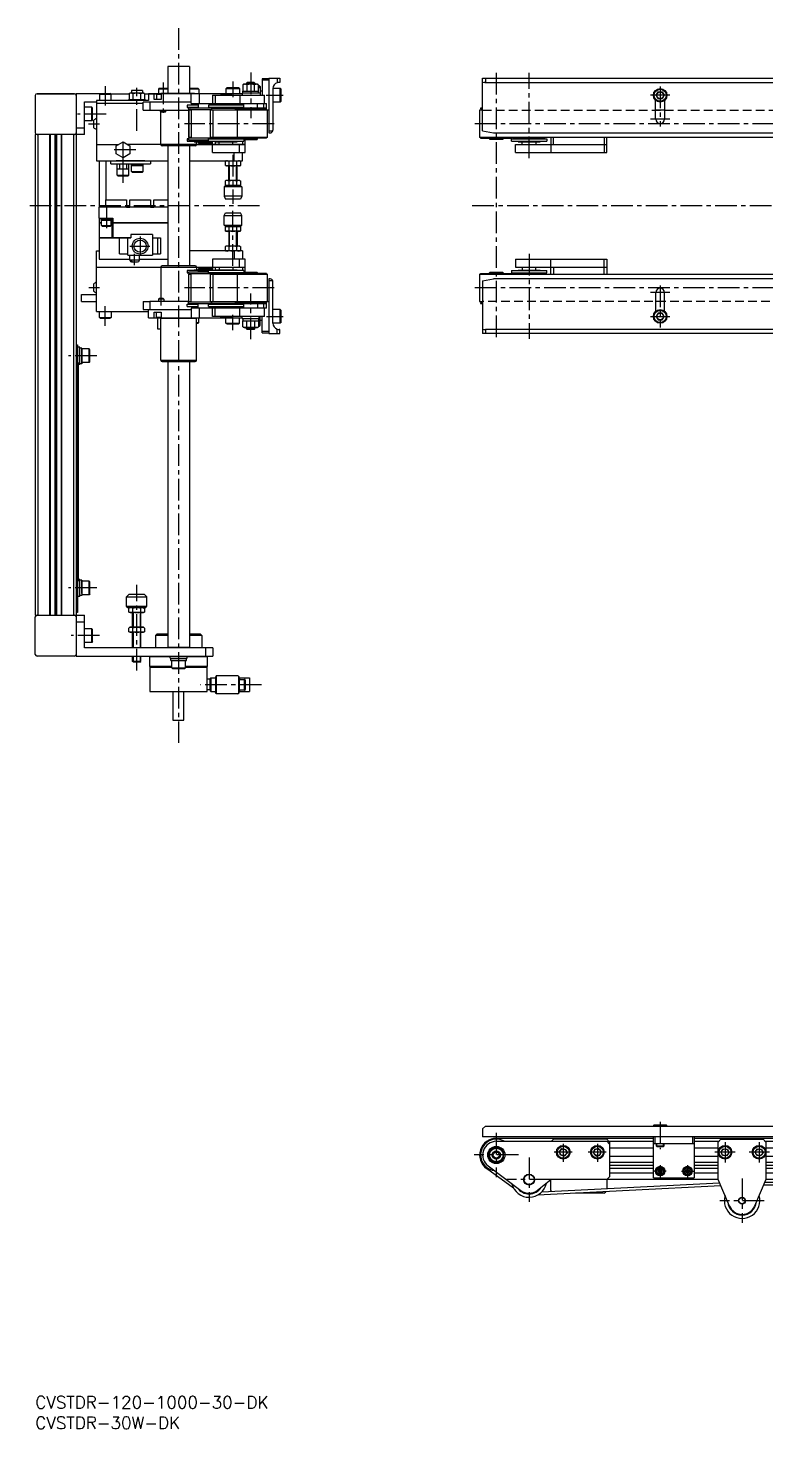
# Model space of a CAD drawing. Extents: x -5 to 1605, y -24 to 1002.
# Drawn here: x -5 to 535, y -24 to 1002 of the extents above; entities that cross this region are included whole.
import ezdxf

# ---------------------------------------------------------------- set-up
doc = ezdxf.new("R2010")
doc.units = 0
doc.header["$LTSCALE"] = 0.5
doc.linetypes.add('CENTER', pattern=[50.8, 31.75, -6.35, 6.35, -6.35])
doc.linetypes.add('DASHED', pattern=[19.05, 12.7, -6.35])
doc.layers.get('0').update_dxf_attribs({"linetype": 'CONTINUOUS'})
for name, color, linetype in [('MSM_CENTER', 1, 'CENTER'), ('MSM_CONTINUOUS', 7, 'CONTINUOUS'), ('MSM_DASHED', 4, 'DASHED'), ('MSM_NARROW', 5, 'CONTINUOUS'), ('MSM_PART_NUMBER', 7, 'CONTINUOUS')]:
    doc.layers.add(name, color=color, linetype=linetype)
doc.styles.get("Standard").update_dxf_attribs({"font": 'txt.shx', "height": 8, "bigfont": 'bigfont.shx'})

# ---------------------------------------------------------------- blocks, each defined once
blk = doc.blocks.new('*U82')
at = {"layer": 'MSM_PART_NUMBER'}
blk.add_text('CVSTDR-120-1000-30-DK', height=9, dxfattribs=at).set_placement((0, -9))
blk = doc.blocks.new('*U83')
at = {"layer": 'MSM_PART_NUMBER'}
blk.add_text('CVSTDR-30W-DK', height=9, dxfattribs=at).set_placement((0, -24))

msp = doc.modelspace()

# ---------------------------------------------------------------- linework, layer by layer
at = {"color": 7, "linetype": 'CONTINUOUS'}
for radius, start, end in [(13, 163.4273, 16.5727), (10.5, 184.7247, 355.2753)]:
    msp.add_arc((517.7, 143.2), radius, start, end, dxfattribs=at)
at = {"layer": 'MSM_CENTER'}
for p, q in [((105, 1002.2), (105, 478.5)), ((157.8, 969.5), (157.8, 936.1)), ((337.7, 969.4), (337.7, 774.4)), ((361.7, 906.9), (361.7, 969.4)), ((51.2, 959.7), (51.2, 945.4)), ((74.5, 926.9), (74.5, 958.4)), ((93.7, 962.4), (93.7, 938.7)), ((144.7, 962.9), (144.7, 951.6)), ((457.7, 959.4), (457.7, 930.1)), ((169.2, 952.9), (181.5, 952.9)), ((464.7, 952.9), (450.5, 952.9)), ((464.7, 952.9), (450.5, 952.9)), ((51.9, 939.1), (30.9, 939.1)), ((464.7, 935.4), (450.5, 935.4)), ((39.1, 931.9), (47.1, 931.9)), ((175, 931.9), (109.3, 931.9)), ((1353.9, 931.9), (321.5, 931.9)), ((64.3, 902.8), (64.3, 921.2)), ((73.7, 912.9), (56.1, 912.9)), ((64.3, 888.8), (64.3, 907.2)), ((144.8, 909.4), (144.8, 873.5)), ((164.3, 871.9), (-5.3, 871.9)), ((164.3, 871.9), (-5.3, 871.9)), ((52.1, 865.7), (52.1, 855.7)), ((144.8, 828.1), (144.8, 868.2)), ((1352, 871.9), (319.6, 871.9)), ((69.2, 842.4), (84, 842.4)), ((76.8, 849.5), (76.8, 835.2)), ((72.8, 828.5), (72.8, 836.7)), ((361.7, 836.9), (361.7, 774.4)), ((39.2, 812), (47.1, 812)), ((175, 811.9), (109.3, 811.9)), ((1353.9, 811.9), (321.5, 811.9)), ((457.7, 813.6), (457.7, 782.9)), ((92.3, 799), (92.3, 805.1)), ((157.8, 774.3), (157.8, 807.7)), ((464.7, 808.4), (450.5, 808.4)), ((51.2, 784.1), (51.2, 798.4)), ((144.7, 780.8), (144.7, 792.2)), ((169.5, 790.9), (181.5, 790.9)), ((450.7, 790.9), (464.8, 790.9)), ((45.2, 762.1), (24.3, 762.1)), ((45.2, 592.1), (24.3, 592.1)), ((74.3, 531.5), (74.3, 594.4)), ((47.1, 557.1), (26.2, 557.1)), ((165.8, 521.1), (121.1, 521.1)), ((457.7, 200.9), (457.7, 180.9)), ((337.7, 192.9), (337.7, 160.5)), ((386.7, 184.8), (386.7, 171.8)), ((411.7, 184.8), (411.7, 171.8)), ((505.2, 186.1), (505.2, 171.3)), ((530.2, 186.1), (530.2, 171.3)), ((353.9, 176.7), (321.5, 176.7)), ((361.7, 174.9), (361.7, 142.5)), ((393.2, 178.7), (380, 178.7)), ((418.2, 178.7), (405, 178.7)), ((512.7, 178.7), (497.8, 178.7)), ((537.7, 178.7), (522.8, 178.7)), ((462.1, 164.9), (453.3, 164.9)), ((457.7, 169.3), (457.7, 160.5)), ((473.3, 164.9), (482.1, 164.9)), ((477.7, 169.3), (477.7, 160.5)), ((377.9, 158.7), (345.5, 158.7)), ((517.7, 159.4), (517.7, 127)), ((533.9, 143.2), (501.5, 143.2))]:
    msp.add_line(p, q, dxfattribs=at)
at = {"layer": 'MSM_CONTINUOUS'}
for p, q in [((113, 974.1), (97, 974.1)), ((97, 974.1), (97, 954.5)), ((113, 974.1), (113, 954.5)), ((166.1, 964.9), (166.1, 952.9)), ((171.1, 964.9), (166.1, 964.9)), ((171.1, 965.4), (171.1, 925.4)), ((171.1, 965.4), (179.1, 965.4)), ((177.1, 965.4), (177.1, 962.1)), ((179.1, 965.4), (179.1, 962.4)), ((327.7, 965.4), (1347.7, 965.4)), ((327.7, 926.9), (327.7, 965.4)), ((329.7, 965.4), (329.7, 962.4)), ((69.5, 954.5), (68.7, 954)), ((79.5, 954.5), (69.5, 954.5)), ((74.5, 956.5), (70.5, 956.5)), ((70.5, 956.5), (70.5, 954.5)), ((78.5, 956.5), (74.5, 956.5)), ((78.5, 956.5), (78.5, 954.5)), ((79.5, 954.5), (78.8, 954.5)), ((79.5, 954.5), (80.3, 954)), ((90.6, 957.9), (90.2, 957.4)), ((97, 957.4), (90.2, 957.4)), ((90.2, 957.4), (90.2, 953.9)), ((97, 957.9), (90.6, 957.9)), ((93.3, 954.5), (116.7, 954.5)), ((93.3, 953.9), (93.3, 954.5)), ((119.4, 957.9), (113, 957.9)), ((119.8, 957.4), (113, 957.4)), ((116.7, 953.9), (116.7, 954.5)), ((119.4, 957.9), (119.8, 957.4)), ((119.8, 957.4), (119.8, 953.9)), ((140.3, 958.3), (139.7, 957.7)), ((149.7, 957.7), (139.7, 957.7)), ((139.7, 957.7), (139.7, 953.9)), ((149.1, 958.3), (140.3, 958.3)), ((149.1, 958.3), (149.7, 957.7)), ((149.7, 957.7), (149.7, 953.9)), ((157.8, 954.5), (151.6, 954.5)), ((164.8, 954.5), (151.6, 954.5)), ((151.6, 954.5), (151.6, 952.9)), ((152.8, 961), (152, 960.5)), ((152, 960.5), (152, 956)), ((152, 956), (163.6, 956)), ((152.1, 954.5), (152.1, 956)), ((162.8, 961), (152.8, 961)), ((155.3, 962.4), (154.8, 961.8)), ((160.8, 961.8), (154.8, 961.8)), ((154.8, 961.8), (154.8, 961)), ((154.9, 960.5), (154.9, 956)), ((160.3, 962.4), (155.3, 962.4)), ((160.3, 962.4), (160.8, 961.8)), ((160.7, 956), (160.7, 960.5)), ((160.8, 961.8), (160.8, 961)), ((162.8, 961), (163.6, 960.5)), ((164.2, 959.9), (163.5, 959.9)), ((164.8, 959.3), (163.5, 959.3)), ((164.2, 958.9), (163.5, 958.9)), ((164.8, 958.3), (163.5, 958.3)), ((163.6, 956), (163.6, 960.5)), ((163.5, 954.5), (163.5, 956)), ((164.2, 959.9), (164.8, 959.3)), ((164.2, 958.9), (164.8, 958.3)), ((164.8, 959.3), (164.8, 952.9)), ((166.1, 955.9), (164.8, 955.9)), ((171.1, 963.9), (166.1, 963.9)), ((174.1, 957.9), (174.1, 927.4)), ((179.4, 957.9), (174.1, 957.9)), ((179.1, 962.4), (178.6, 962.4)), ((179.4, 947.9), (179.4, 957.9)), ((180, 957.3), (179.4, 957.9)), ((180, 948.5), (180, 957.3)), ((329.2, 962.4), (1347.7, 962.4)), ((454.8, 952.9), (456.2, 955.4)), ((456.2, 955.4), (459.1, 955.4)), ((459.1, 955.4), (460.6, 952.9)), ((0, 952.8), (0, 925.4)), ((1.3, 954.1), (28.7, 954.1)), ((28.7, 954.1), (1.3, 954.1)), ((47.4, 954.1), (30, 954.1)), ((30, 954.1), (30, 542.4)), ((36, 924.1), (36, 948.1)), ((36, 948.1), (44.8, 948.1)), ((83, 949.2), (44.8, 949.2)), ((44.8, 949.2), (44.8, 904.9)), ((79, 946.9), (44.8, 946.9)), ((47.5, 954.2), (47, 953.7)), ((47, 953.7), (55.5, 953.7)), ((47, 953.7), (47, 949.2)), ((47.5, 954.2), (55, 954.2)), ((79, 946.9), (50.8, 946.9)), ((55.5, 953.7), (55, 954.2)), ((55.2, 953.9), (68.8, 953.9)), ((55.5, 949.2), (55.5, 953.7)), ((80.8, 949.5), (68.3, 949.5)), ((80.8, 949.5), (68.3, 949.5)), ((68.3, 949.5), (68.3, 949.2)), ((68.7, 954), (68.7, 949.5)), ((68.8, 954.1), (68.8, 954.1)), ((68.8, 949.5), (68.8, 949.5)), ((71.6, 954), (71.6, 949.5)), ((71.6, 949.5), (71.7, 949.5)), ((77.3, 949.5), (77.4, 949.5)), ((77.4, 949.5), (77.4, 954)), ((79, 941.9), (79, 947.9)), ((114.3, 947.9), (79, 947.9)), ((80.2, 953.9), (90.2, 953.9)), ((80.3, 949.5), (80.3, 954)), ((80.8, 949.5), (80.8, 949.2)), ((151.6, 953.9), (83, 953.9)), ((83, 953.9), (83, 949.2)), ((84, 947.9), (84, 941.9)), ((87, 949.8), (87, 953.9)), ((92.3, 949.8), (87, 949.8)), ((89.2, 953.8), (88.8, 953.4)), ((92.3, 953.4), (88.8, 953.4)), ((88.8, 953.4), (88.8, 949.8)), ((92.3, 953.8), (89.2, 953.8)), ((89.6, 953.9), (89.6, 953.8)), ((91.7, 953.9), (92, 954.2)), ((93.3, 954.2), (92, 954.2)), ((92.3, 953.9), (92.3, 949.8)), ((119.3, 945.6), (111.3, 945.6)), ((111.3, 945.6), (111.3, 943.9)), ((114.3, 946.9), (114.3, 953.9)), ((114.3, 946.9), (169.3, 946.9)), ((119.3, 945.9), (116.3, 945.9)), ((116.3, 945.9), (116.3, 945.6)), ((119.3, 946.9), (119.3, 943.4)), ((120.4, 946.9), (120.4, 953.9)), ((152.8, 945.6), (126.8, 945.6)), ((126.8, 945.6), (126.8, 943.9)), ((129.3, 945.6), (129.3, 946.9)), ((131.8, 945.9), (129.3, 945.9)), ((129.8, 952.9), (131.8, 952.9)), ((129.8, 952.9), (129.8, 946.9)), ((131.8, 952.9), (131.8, 946.9)), ((131.8, 952.9), (167.8, 952.9)), ((147.8, 945.9), (131.8, 945.9)), ((131.8, 945.6), (131.8, 945.9)), ((134.8, 945.9), (134.8, 946.9)), ((136.1, 953.4), (135.8, 953.1)), ((143.8, 953.1), (135.8, 953.1)), ((135.8, 953.1), (135.8, 952.9)), ((143.5, 953.4), (136.1, 953.4)), ((139.8, 953.4), (139.8, 953.9)), ((143.5, 953.4), (143.8, 953.1)), ((143.8, 953.1), (143.8, 952.9)), ((144.8, 946.9), (144.8, 945.9)), ((147.8, 945.9), (147.8, 945.6)), ((149.8, 952.9), (149.8, 946.9)), ((152.8, 943.4), (152.8, 946.9)), ((162.8, 943.4), (162.8, 946.9)), ((167.3, 946.9), (167.3, 943.4)), ((167.8, 946.9), (167.8, 952.9)), ((169.3, 941.9), (169.3, 946.9)), ((179.4, 947.9), (174.1, 947.9)), ((180, 948.5), (179.4, 947.9)), ((454.4, 935.4), (454.4, 949.1)), ((456.2, 950.4), (454.8, 952.9)), ((459.1, 950.4), (456.2, 950.4)), ((460.6, 952.9), (459.1, 950.4)), ((460.9, 949.1), (460.9, 935.4)), ((41.4, 944.1), (36, 944.1)), ((41.4, 934.1), (36, 934.1)), ((41.4, 934.1), (41.4, 944.1)), ((42, 943.5), (41.4, 944.1)), ((42, 934.7), (41.4, 934.1)), ((42, 939.1), (42, 943.5)), ((42, 934.7), (42, 939.1)), ((42.6, 934.4), (42.6, 929.4)), ((79, 941.9), (112.6, 941.9)), ((91.7, 941.1), (91.7, 941.9)), ((91.7, 941.1), (95.7, 941.1)), ((92.1, 940.7), (91.7, 941.1)), ((91.7, 941.1), (95.7, 941.1)), ((92, 916.9), (92, 940.8)), ((92.1, 940.7), (95.3, 940.7)), ((92.1, 940.7), (95.2, 940.7)), ((92.1, 940.7), (95.2, 940.7)), ((92.1, 940.7), (95.3, 940.7)), ((95.3, 940.7), (95.7, 941.1)), ((95.7, 941.1), (95.7, 941.9)), ((119.3, 943.9), (111.3, 943.9)), ((111.3, 943.9), (113.6, 943.4)), ((129.1, 943.4), (112.3, 943.4)), ((112.3, 943.4), (112.3, 942.4)), ((112.3, 942.4), (129.1, 942.4)), ((112.6, 921.9), (112.6, 941.9)), ((114.3, 941.9), (112.6, 941.9)), ((112.6, 941.9), (112.6, 941.9)), ((112.6, 941.9), (112.6, 921.9)), ((113.7, 942.4), (113.7, 941.9)), ((113.7, 942.4), (113.7, 941.9)), ((113.8, 942.4), (113.8, 941.9)), ((114, 942.4), (114, 941.9)), ((114.3, 942.4), (114.3, 921.4)), ((137.7, 943.9), (126.8, 943.9)), ((126.8, 943.9), (129.1, 943.4)), ((171.1, 941.9), (128.1, 941.9)), ((128.1, 941.9), (128.1, 921.9)), ((129.1, 943.4), (138.1, 943.4)), ((129.1, 943.4), (129.1, 943.4)), ((129.1, 943.4), (129.1, 941.9)), ((129.1, 943.4), (129.1, 941.9)), ((129.1, 943.4), (129.1, 941.9)), ((130.7, 943.4), (130.3, 943.4)), ((130.3, 921.9), (130.3, 941.9)), ((134.1, 943.4), (133.3, 943.4)), ((152.8, 943.9), (137.7, 943.9)), ((138.6, 943.4), (137.7, 943.4)), ((138.1, 943.4), (146.3, 943.4)), ((143.4, 943.4), (142.4, 943.4)), ((169.3, 943.4), (146.3, 943.4)), ((146.3, 942.9), (146.3, 943.4)), ((146.3, 942.9), (169.3, 942.9)), ((147.8, 941.9), (147.8, 942.9)), ((147.8, 942.9), (147.8, 941.9)), ((147.9, 941.9), (147.9, 921.9)), ((152.8, 943.9), (150.5, 943.4)), ((167.8, 941.9), (167.8, 942.9)), ((170, 921.9), (170, 941.9)), ((325.5, 941.9), (325.5, 921.9)), ((327.7, 941.9), (325.5, 941.9)), ((326.2, 943.4), (326.2, 942.9)), ((327.7, 943.4), (326.2, 943.4)), ((327.7, 942.9), (326.2, 942.9)), ((460.9, 941.9), (454.4, 941.9)), ((36, 924.1), (0, 924.1)), ((0, 924.1), (0, 572.1)), ((2, 924.1), (2, 572.1)), ((10.7, 572.1), (10.7, 924.1)), ((11, 924.1), (11, 572.1)), ((14.5, 572.1), (14.5, 924.1)), ((15, 924.1), (15, 572.1)), ((15.5, 924.1), (15.5, 572.1)), ((19, 924.1), (19, 572.1)), ((19.3, 924.1), (19.3, 572.1)), ((28, 924.1), (28, 572.1)), ((30, 929.1), (36, 929.1)), ((171.1, 926.9), (174, 926.9)), ((171.1, 925.4), (172.1, 925.4)), ((327.7, 926.9), (335.7, 925.4)), ((335.7, 925.4), (1339.7, 925.4)), ((44.8, 916.9), (61.2, 916.9)), ((59.3, 915.8), (64.3, 918.7)), ((59.3, 910), (59.3, 915.8)), ((64.3, 918.7), (69.3, 915.8)), ((92, 916.9), (67.4, 916.9)), ((69.3, 915.8), (69.3, 910)), ((118, 916.8), (92, 916.8)), ((117.1, 915.9), (92.9, 915.9)), ((97, 915.9), (97, 827.9)), ((112.3, 921.1), (111.3, 920.9)), ((111.3, 920.9), (112.3, 920.9)), ((111.3, 920.9), (111.3, 919.2)), ((111.3, 919.2), (126.8, 919.2)), ((129.1, 921.4), (112.3, 921.4)), ((112.3, 921.4), (112.3, 920.4)), ((112.3, 920.4), (126.8, 920.4)), ((114.3, 921.9), (112.6, 921.9)), ((112.6, 921.9), (112.6, 921.9)), ((113, 915.9), (113, 827.9)), ((113.7, 921.9), (113.7, 921.4)), ((113.7, 921.9), (113.7, 921.4)), ((113.8, 921.9), (113.8, 921.4)), ((114, 921.9), (114, 921.4)), ((116.3, 918.9), (116.3, 919.2)), ((116.3, 918.9), (129.8, 918.9)), ((118, 916.8), (118, 918.9)), ((153.8, 916.9), (118, 916.9)), ((118, 916.9), (153.8, 916.9)), ((119.3, 919.9), (119.3, 920.4)), ((119.3, 919.9), (126.8, 919.9)), ((119.6, 919.6), (119.3, 919.9)), ((119.3, 918.4), (119.3, 918.9)), ((119.3, 918.4), (129.3, 918.4)), ((119.6, 918.1), (119.3, 918.4)), ((119.6, 919.6), (123.7, 919.6)), ((119.6, 918.1), (123.7, 918.1)), ((123.7, 919.6), (126.8, 919.6)), ((123.7, 918.1), (129, 918.1)), ((126.8, 920.9), (129.1, 921.4)), ((126.8, 920.9), (152.8, 920.9)), ((126.8, 919.2), (126.8, 920.9)), ((126.8, 919.2), (152.8, 919.2)), ((130.3, 921.9), (128.1, 921.9)), ((129, 918.1), (129.3, 918.4)), ((129, 916.9), (129, 918.1)), ((129.1, 921.4), (129.1, 921.4)), ((169.3, 921.4), (129.1, 921.4)), ((129.3, 918.4), (129.3, 918.9)), ((129.8, 916.9), (129.8, 919.2)), ((129.8, 910.9), (129.8, 916.9)), ((170, 921.9), (130.3, 921.9)), ((130.3, 921.4), (130.7, 921.4)), ((131.8, 919.2), (131.8, 916.9)), ((131.8, 918.9), (147.8, 918.9)), ((133.3, 921.4), (134.1, 921.4)), ((134.8, 916.9), (134.8, 918.9)), ((137.7, 921.4), (138.6, 921.4)), ((142.4, 921.4), (143.4, 921.4)), ((144.8, 916.9), (144.8, 918.9)), ((147.8, 918.9), (147.8, 919.2)), ((149.5, 910.9), (149.5, 916.9)), ((150.5, 921.4), (152.8, 920.9)), ((151.8, 921.4), (151.8, 921.1)), ((151.8, 919.2), (151.8, 916.9)), ((152.8, 920.9), (152.8, 921.4)), ((152.8, 920.9), (162.8, 920.9)), ((153.1, 920.6), (152.8, 920.9)), ((152.8, 920.9), (152.8, 919.2)), ((153.1, 920.6), (162.5, 920.6)), ((153.8, 910.9), (153.8, 920.6)), ((162.5, 920.6), (162.8, 920.9)), ((162.8, 920.9), (162.8, 921.4)), ((169.3, 921.4), (169.3, 921.9)), ((1349.9, 921.9), (325.5, 921.9)), ((326.2, 921.9), (326.2, 921.4)), ((326.2, 921.4), (349.2, 921.4)), ((332.7, 921.4), (332.7, 920.9)), ((332.7, 920.9), (333, 920.6)), ((332.7, 920.9), (342.7, 920.9)), ((342.4, 920.6), (333, 920.6)), ((342.4, 920.6), (342.7, 920.9)), ((342.7, 920.9), (342.7, 921.4)), ((348.7, 920.9), (351, 921.4)), ((348.7, 920.9), (374.7, 920.9)), ((348.7, 919.2), (348.7, 920.9)), ((348.7, 919.2), (374.7, 919.2)), ((349.2, 921.4), (349.2, 921.9)), ((351, 921.9), (351, 921.4)), ((372.4, 921.4), (351, 921.4)), ((351.7, 916.9), (418.7, 916.9)), ((351.7, 910.9), (351.7, 916.9)), ((353.7, 918.9), (353.7, 919.2)), ((353.7, 918.9), (369.7, 918.9)), ((356.7, 916.9), (356.7, 918.9)), ((366.7, 918.9), (366.7, 916.9)), ((369.7, 919.2), (369.7, 918.9)), ((372.3, 921.9), (372.3, 921.4)), ((372.4, 921.4), (374.7, 920.9)), ((374.7, 920.9), (374.7, 919.2)), ((377.7, 921.9), (377.7, 910.9)), ((379.7, 916.9), (379.7, 921.9)), ((416.7, 921.9), (416.7, 910.9)), ((418.7, 910.9), (418.7, 921.9)), ((44.8, 904.9), (50.8, 904.9)), ((46.8, 904.9), (46.8, 876.4)), ((50.8, 904.9), (97, 904.9)), ((51.8, 904.9), (51.8, 876.4)), ((55.3, 904.8), (84.3, 904.8)), ((55.3, 902.8), (55.3, 904.8)), ((57.3, 904.9), (57.3, 904.8)), ((64.3, 907.1), (59.3, 910)), ((59.3, 904.8), (59.3, 904.9)), ((80.3, 904.8), (59.3, 904.8)), ((69.3, 910), (64.3, 907.1)), ((80.3, 904.9), (80.3, 904.8)), ((82.3, 904.8), (82.3, 904.9)), ((84.3, 904.8), (84.3, 902.8)), ((113, 904.9), (151.8, 904.9)), ((129.8, 910.9), (153.8, 910.9)), ((139.8, 904.9), (139, 904.4)), ((139, 904.4), (139, 901.7)), ((141.9, 904.4), (141.9, 901.7)), ((145.8, 904.9), (145.8, 910.9)), ((147.7, 901.7), (147.7, 904.4)), ((149.8, 904.9), (150.6, 904.4)), ((150.6, 901.7), (150.6, 904.4)), ((151.8, 904.9), (151.8, 910.9)), ((351.7, 910.9), (418.7, 910.9)), ((55.3, 902.8), (84.3, 902.8)), ((60.1, 894.4), (60.1, 902.8)), ((68.5, 898.9), (60.1, 898.9)), ((60.1, 894.4), (68.5, 894.4)), ((60.5, 893.9), (60.1, 894.4)), ((60.5, 893.9), (64.3, 893.9)), ((61.8, 902.8), (61.8, 898.9)), ((64.3, 893.9), (68.1, 893.9)), ((66.8, 902.8), (66.8, 898.9)), ((68.1, 893.9), (68.5, 894.4)), ((68.5, 894.4), (68.5, 902.8)), ((70.6, 897), (70.6, 902.8)), ((79.1, 901.5), (70.6, 901.5)), ((70.6, 901.5), (79.1, 901.5)), ((70.6, 901.5), (79.1, 901.5)), ((70.6, 897), (79.1, 897)), ((71, 896.5), (70.6, 897)), ((71, 896.5), (74.8, 896.5)), ((74.8, 896.5), (78.6, 896.5)), ((78.6, 896.5), (79.1, 897)), ((79.1, 897), (79.1, 902.8)), ((139.8, 901.3), (139, 901.7)), ((149.8, 901.3), (139.8, 901.3)), ((141.8, 890.5), (141.8, 901.3)), ((147.8, 890.5), (147.8, 901.3)), ((149.8, 901.3), (150.6, 901.7)), ((139.3, 886.9), (138.3, 885.9)), ((138.3, 885.9), (138.3, 878.9)), ((151.3, 885.9), (138.3, 885.9)), ((139.8, 890.5), (139, 890)), ((139, 890), (139, 887.3)), ((139.8, 886.9), (139, 887.3)), ((150.3, 886.9), (139.3, 886.9)), ((149.8, 890.5), (139.8, 890.5)), ((141.9, 890), (141.9, 887.3)), ((147.7, 887.3), (147.7, 890)), ((149.8, 890.5), (150.6, 890)), ((149.8, 886.9), (150.6, 887.3)), ((150.3, 886.9), (151.3, 885.9)), ((150.6, 887.3), (150.6, 890)), ((151.3, 885.9), (151.3, 878.9)), ((46.8, 876.4), (46.8, 870.9)), ((51.8, 876.4), (66.8, 876.4)), ((51.8, 870.9), (51.8, 876.4)), ((66.8, 876.4), (66.8, 870.9)), ((69.3, 876.4), (84.3, 876.4)), ((69.3, 870.9), (69.3, 876.4)), ((84.3, 876.4), (84.3, 870.9)), ((86.8, 876.4), (97, 876.4)), ((86.8, 870.9), (86.8, 876.4)), ((151.3, 878.9), (138.3, 878.9)), ((138.3, 878.9), (139.3, 876.9)), ((150.3, 876.9), (139.3, 876.9)), ((151.3, 878.9), (150.3, 876.9)), ((97, 870.9), (46.8, 870.9)), ((46.8, 862.9), (46.8, 870.9)), ((46.8, 862.9), (56.9, 862.9)), ((46.8, 862.9), (46.8, 859.6)), ((48.1, 862.1), (48.1, 862.9)), ((48.1, 862.1), (56.1, 862.1)), ((48.6, 857.5), (48.6, 862.1)), ((52.1, 870.9), (52.1, 862.9)), ((55.6, 857.5), (55.6, 862.1)), ((56.1, 862.1), (56.1, 862.9)), ((56.2, 862.9), (56.2, 859.6)), ((56.9, 862.9), (56.9, 859.6)), ((66.8, 870.9), (69.3, 870.9)), ((84.3, 870.9), (86.8, 870.9)), ((138.3, 864.9), (139.3, 866.9)), ((138.3, 857.9), (138.3, 864.9)), ((138.3, 864.9), (151.3, 864.9)), ((139.3, 866.9), (150.3, 866.9)), ((151.3, 864.9), (150.3, 866.9)), ((151.3, 857.9), (151.3, 864.9)), ((46.8, 859.6), (48.6, 859.6)), ((46.8, 859.5), (46.8, 848.5)), ((48.6, 859.5), (46.8, 859.5)), ((46.9, 859.5), (46.9, 859.6)), ((55.6, 861.1), (48.6, 861.1)), ((55.6, 861.1), (48.6, 861.1)), ((55.6, 861.1), (48.6, 861.1)), ((48.6, 857.5), (55.6, 857.5)), ((48.6, 857.5), (49, 857.1)), ((49, 857.1), (55.2, 857.1)), ((55.6, 857.5), (55.2, 857.1)), ((55.6, 859.6), (56.2, 859.6)), ((55.6, 859.5), (56.2, 859.5)), ((56.2, 859.6), (56.9, 859.6)), ((56.2, 859.6), (56.2, 859.5)), ((56.2, 859.5), (56.2, 848.5)), ((56.9, 859.5), (56.2, 859.5)), ((56.9, 859.6), (59.9, 859.6)), ((56.9, 859.5), (56.9, 848.5)), ((59.9, 859.5), (56.9, 859.5)), ((57, 859.5), (57, 859.6)), ((59.9, 859.6), (97, 859.6)), ((97, 859.5), (59.9, 859.5)), ((139.3, 856.9), (138.3, 857.9)), ((138.3, 857.9), (151.3, 857.9)), ((139.8, 856.9), (139, 856.4)), ((139, 856.4), (139, 853.7)), ((139.8, 853.3), (139, 853.7)), ((139.3, 856.9), (150.3, 856.9)), ((149.8, 853.3), (139.8, 853.3)), ((141.8, 853.3), (141.8, 842.5)), ((141.9, 856.4), (141.9, 853.7)), ((147.7, 853.7), (147.7, 856.4)), ((147.8, 853.3), (147.8, 842.5)), ((149.8, 856.9), (150.6, 856.4)), ((149.8, 853.3), (150.6, 853.7)), ((150.3, 856.9), (151.3, 857.9)), ((150.6, 853.7), (150.6, 856.4)), ((46.8, 848.5), (69.9, 848.5)), ((69.9, 848.5), (46.8, 848.5)), ((46.8, 848.5), (46.8, 832.9)), ((46.9, 848.5), (46.9, 848.5)), ((48.6, 848.5), (48.6, 848.5)), ((51.7, 848.5), (51.7, 848.5)), ((56.2, 848.5), (56.2, 848.5)), ((57, 848.5), (57, 848.5)), ((59.9, 848.5), (59.9, 848.5)), ((61.8, 836.9), (61.8, 848.4)), ((61.8, 848.4), (64, 848.4)), ((64, 848.4), (67.8, 848.4)), ((67.8, 835.9), (67.8, 848.4)), ((67.8, 848.4), (69.9, 848.4)), ((69.9, 850.9), (69.9, 848.4)), ((85.8, 850.9), (69.9, 850.9)), ((85.8, 850.9), (85.8, 835.9)), ((85.8, 848.4), (91.8, 848.4)), ((89.6, 848.4), (89.6, 836.9)), ((91.8, 848.4), (91.8, 836.9)), ((139.8, 842.5), (139, 842)), ((139, 842), (139, 839.3)), ((149.8, 842.5), (139.8, 842.5)), ((141.9, 842), (141.9, 839.3)), ((147.7, 839.3), (147.7, 842)), ((149.8, 842.5), (150.6, 842)), ((150.6, 839.3), (150.6, 842)), ((44.8, 794.6), (44.8, 838.9)), ((44.8, 838.9), (46.8, 838.9)), ((46.8, 832.9), (69.3, 832.9)), ((61.8, 836.9), (64, 836.9)), ((64, 836.9), (67.8, 836.9)), ((67.8, 835.9), (85.8, 835.9)), ((69.3, 832.2), (69.3, 835.9)), ((76.3, 832.2), (69.3, 832.2)), ((70.2, 831.9), (70.5, 831.9)), ((76.3, 832.2), (76.3, 835.9)), ((76.3, 832.9), (97, 832.9)), ((85.8, 836.9), (89.6, 836.9)), ((89.6, 836.9), (91.8, 836.9)), ((151.8, 838.9), (113, 838.9)), ((129.8, 832.9), (129.8, 824.6)), ((153.8, 832.9), (129.8, 832.9)), ((139.8, 838.9), (139, 839.3)), ((139.8, 838.9), (140.2, 838.9)), ((139.8, 838.9), (140.2, 838.9)), ((145.8, 838.9), (145.8, 832.9)), ((148.8, 838.9), (149.8, 838.9)), ((149.5, 826.9), (149.5, 832.9)), ((149.8, 838.9), (150.6, 839.3)), ((151.8, 838.9), (151.8, 832.9)), ((151.8, 838.9), (151.8, 832.9)), ((151.8, 838.9), (151.8, 832.9)), ((153.8, 823.2), (153.8, 832.9)), ((351.7, 832.9), (418.7, 832.9)), ((351.7, 832.9), (351.7, 826.9)), ((377.7, 821.9), (377.7, 832.9)), ((416.7, 821.9), (416.7, 832.9)), ((418.7, 832.9), (418.7, 821.9)), ((44.8, 826.9), (92, 826.9)), ((70.6, 830.9), (75, 830.9)), ((92, 827), (92, 804)), ((92, 826.9), (118, 826.9)), ((117.1, 827.9), (92.9, 827.9)), ((124.3, 824.6), (111.3, 824.6)), ((111.3, 824.6), (111.3, 822.9)), ((112.3, 822.9), (111.3, 822.9)), ((111.3, 822.9), (112.3, 822.7)), ((124.3, 823.4), (112.3, 823.4)), ((112.3, 823.4), (112.3, 822.4)), ((112.3, 822.4), (124.3, 822.4)), ((112.6, 801.9), (112.6, 821.9)), ((112.6, 821.9), (114.3, 821.9)), ((112.6, 821.9), (112.6, 821.9)), ((112.6, 801.9), (112.6, 821.9)), ((113.7, 821.9), (113.7, 822.4)), ((113.7, 822.4), (113.7, 821.9)), ((113.9, 821.9), (113.9, 822.4)), ((114.3, 801.4), (114.3, 822.4)), ((124.3, 824.9), (116.3, 824.9)), ((116.3, 824.9), (116.3, 824.6)), ((118, 827), (118, 824.9)), ((118, 826.9), (153.8, 826.9)), ((119.6, 825.7), (119.3, 825.4)), ((124.9, 825.4), (119.3, 825.4)), ((119.3, 825.4), (119.3, 824.9)), ((119.6, 824.2), (119.3, 823.9)), ((124.9, 823.9), (119.3, 823.9)), ((119.3, 823.9), (119.3, 823.4)), ((129, 825.7), (119.6, 825.7)), ((126.8, 824.2), (119.6, 824.2)), ((129.8, 824.9), (124.3, 824.9)), ((126.8, 824.6), (124.3, 824.6)), ((126.8, 823.4), (124.3, 823.4)), ((124.3, 822.4), (129.1, 822.4)), ((129.3, 825.4), (124.9, 825.4)), ((126.8, 823.9), (124.9, 823.9)), ((152.8, 824.6), (126.8, 824.6)), ((126.8, 822.9), (126.8, 824.6)), ((152.8, 822.9), (126.8, 822.9)), ((126.8, 822.9), (129.1, 822.4)), ((128.1, 821.9), (130.3, 821.9)), ((128.1, 821.9), (128.1, 801.9)), ((129, 825.7), (129, 826.9)), ((129, 825.7), (129.3, 825.4)), ((169.3, 822.4), (129.1, 822.4)), ((129.1, 821.9), (129.1, 822.4)), ((129.1, 822.4), (129.1, 822.4)), ((129.3, 825.4), (129.3, 824.9)), ((130.3, 801.9), (130.3, 821.9)), ((130.3, 821.9), (147.9, 821.9)), ((131.8, 826.9), (131.8, 824.6)), ((147.8, 824.9), (131.8, 824.9)), ((134.8, 826.9), (134.8, 824.9)), ((144.8, 826.9), (144.8, 824.9)), ((146.3, 821.9), (146.3, 822.4)), ((146.3, 822.4), (146.3, 821.9)), ((147.8, 824.9), (147.8, 824.6)), ((147.9, 821.9), (147.9, 801.9)), ((147.9, 821.9), (170, 821.9)), ((152.8, 822.9), (150.5, 822.4)), ((151.8, 826.9), (151.8, 824.6)), ((151.8, 822.7), (151.8, 822.4)), ((152.8, 824.6), (152.8, 822.9)), ((152.8, 822.9), (153.1, 823.2)), ((162.8, 822.9), (152.8, 822.9)), ((162.5, 823.2), (153.1, 823.2)), ((162.5, 823.2), (162.8, 822.9)), ((162.8, 822.9), (162.8, 822.4)), ((169.3, 822.4), (169.3, 821.9)), ((170, 801.9), (170, 821.9)), ((325.5, 821.9), (325.5, 801.9)), ((325.5, 821.9), (1349.9, 821.9)), ((326.2, 821.9), (326.2, 822.4)), ((326.2, 822.4), (349.2, 822.4)), ((332.7, 822.9), (333, 823.2)), ((332.7, 822.4), (332.7, 822.9)), ((332.7, 822.9), (342.7, 822.9)), ((342.4, 823.2), (333, 823.2)), ((342.4, 823.2), (342.7, 822.9)), ((342.7, 822.9), (342.7, 822.4)), ((348.7, 824.6), (374.7, 824.6)), ((348.7, 824.6), (348.7, 822.9)), ((348.7, 822.9), (374.7, 822.9)), ((348.7, 822.9), (351, 822.4)), ((349.2, 822.4), (349.2, 821.9)), ((351, 821.9), (351, 822.4)), ((372.4, 822.4), (351, 822.4)), ((351.7, 826.9), (418.7, 826.9)), ((353.7, 824.9), (369.7, 824.9)), ((353.7, 824.9), (353.7, 824.6)), ((356.7, 826.9), (356.7, 824.9)), ((366.7, 824.9), (366.7, 826.9)), ((369.7, 824.6), (369.7, 824.9)), ((372.3, 821.9), (372.3, 822.4)), ((372.4, 822.4), (374.7, 822.9)), ((374.7, 822.9), (374.7, 824.6)), ((379.7, 826.9), (379.7, 821.9)), ((42.6, 814.6), (42.6, 809.5)), ((172.1, 818.4), (171.1, 818.4)), ((171.1, 818.4), (171.1, 816.9)), ((174, 816.9), (171.1, 816.9)), ((171.1, 816.9), (171.1, 778.4)), ((174.1, 785.9), (174.1, 816.4)), ((327.7, 816.9), (335.7, 818.4)), ((327.7, 816.9), (327.7, 778.4)), ((1339.7, 818.4), (335.7, 818.4)), ((34, 806.9), (44.8, 806.9)), ((34, 801.9), (34, 806.9)), ((34, 801.9), (44.8, 801.9)), ((79, 801.9), (84, 801.9)), ((79, 801.9), (79, 795.9)), ((84, 801.9), (84, 795.9)), ((112.6, 801.9), (84, 801.9)), ((90.7, 804), (90.3, 803.6)), ((94.3, 803.6), (90.3, 803.6)), ((90.3, 803.6), (90.3, 801.9)), ((93.8, 804), (90.7, 804)), ((93.8, 804), (94.3, 803.6)), ((94.3, 803.6), (94.3, 801.9)), ((124.3, 801.4), (112.3, 801.4)), ((112.3, 800.4), (112.3, 801.4)), ((112.6, 801.9), (114.3, 801.9)), ((112.6, 801.9), (112.6, 801.9)), ((113.7, 801.4), (113.7, 801.9)), ((113.7, 801.9), (113.7, 801.4)), ((113.9, 801.4), (113.9, 801.9)), ((129.1, 801.4), (124.3, 801.4)), ((128.1, 801.9), (147.9, 801.9)), ((129.1, 800.4), (129.1, 801.9)), ((129.1, 801.9), (129.1, 800.4)), ((147.7, 800.9), (146.3, 800.9)), ((146.3, 800.9), (146.3, 800.4)), ((169.3, 800.9), (147.7, 800.9)), ((147.8, 801.9), (147.8, 800.9)), ((147.9, 801.9), (171.1, 801.9)), ((167.8, 801.9), (167.8, 800.9)), ((169.3, 796.9), (169.3, 801.9)), ((325.5, 801.9), (327.7, 801.9)), ((326.2, 800.9), (326.2, 800.4)), ((326.2, 800.9), (327.7, 800.9)), ((454.4, 808.4), (454.4, 794.7)), ((460.9, 801.9), (454.4, 801.9)), ((460.9, 794.7), (460.9, 808.4)), ((44.8, 794.6), (83, 794.6)), ((47, 790.1), (47, 794.6)), ((55.5, 794.6), (55.5, 790.1)), ((79, 795.9), (114.3, 795.9)), ((83, 789.9), (83, 795.9)), ((87, 794), (92.3, 794)), ((87, 789.9), (87, 794)), ((88.8, 790.4), (88.8, 794)), ((88.8, 790.4), (92.3, 790.4)), ((89.2, 790), (88.8, 790.4)), ((92.3, 794), (92.3, 789.9)), ((111.3, 799.9), (113.6, 800.4)), ((111.3, 799.9), (119.3, 799.9)), ((111.3, 798.2), (111.3, 799.9)), ((111.3, 798.2), (119.3, 798.2)), ((112.3, 800.4), (124.3, 800.4)), ((169.3, 796.9), (114.3, 796.9)), ((114.3, 796.9), (114.3, 789.9)), ((116.3, 797.9), (116.3, 798.2)), ((116.3, 797.9), (119.3, 797.9)), ((119.3, 796.9), (119.3, 800.4)), ((120.4, 789.9), (120.4, 796.9)), ((124.3, 800.4), (129.1, 800.4)), ((126.8, 799.9), (129.1, 800.4)), ((126.8, 799.9), (152.8, 799.9)), ((126.8, 798.2), (126.8, 799.9)), ((126.8, 798.2), (152.8, 798.2)), ((146.3, 800.4), (129.1, 800.4)), ((129.1, 800.4), (129.1, 800.4)), ((129.3, 798.2), (129.3, 797.9)), ((129.3, 797.9), (147.8, 797.9)), ((129.8, 790.9), (129.8, 796.9)), ((167.8, 790.9), (129.8, 790.9)), ((130.2, 800.4), (130.7, 800.4)), ((131.8, 798.2), (131.8, 797.9)), ((131.8, 790.9), (131.8, 796.9)), ((133.2, 800.4), (134, 800.4)), ((134.8, 797.9), (134.8, 796.9)), ((135.8, 790.7), (135.8, 790.9)), ((135.8, 790.7), (143.8, 790.7)), ((136.1, 790.4), (135.8, 790.7)), ((136.1, 790.4), (143.5, 790.4)), ((137.6, 800.4), (138.5, 800.4)), ((142.3, 800.4), (143.3, 800.4)), ((143.5, 790.4), (143.8, 790.7)), ((143.8, 790.7), (143.8, 790.9)), ((144.8, 796.9), (144.8, 797.9)), ((146.3, 800.4), (147.7, 800.4)), ((147.7, 800.4), (169.3, 800.4)), ((147.8, 797.9), (147.8, 798.2)), ((149.8, 790.9), (149.8, 796.9)), ((150.5, 800.4), (152.8, 799.9)), ((151.6, 789.3), (151.6, 790.9)), ((152.8, 796.9), (152.8, 800.4)), ((162.8, 800.4), (162.8, 796.9)), ((164.1, 789.3), (164.1, 790.9)), ((164.8, 784.5), (164.8, 790.9)), ((166.1, 778.9), (166.1, 790.9)), ((167.3, 800.4), (167.3, 796.9)), ((167.8, 790.9), (167.8, 796.9)), ((179.4, 795.9), (174.1, 795.9)), ((179.4, 785.9), (179.4, 795.9)), ((180, 795.3), (179.4, 795.9)), ((180, 786.5), (180, 795.3)), ((326.2, 800.4), (327.7, 800.4)), ((456.3, 793.4), (454.8, 790.9)), ((454.8, 790.9), (456.3, 788.4)), ((459.1, 793.4), (456.3, 793.4)), ((460.6, 790.9), (459.1, 793.4)), ((459.1, 788.4), (460.6, 790.9)), ((47, 790.1), (55.5, 790.1)), ((47.5, 789.6), (47, 790.1)), ((47.5, 789.6), (55, 789.6)), ((55.5, 790.1), (55, 789.6)), ((83, 789.9), (151.6, 789.9)), ((89.2, 790), (92.3, 790)), ((89.6, 789.9), (89.6, 790)), ((89.6, 789.9), (89.6, 781.9)), ((89.6, 781.9), (91.8, 781.9)), ((91.8, 789.9), (91.8, 781.9)), ((92, 758.8), (92, 789.3)), ((118, 789.3), (92, 789.3)), ((92.3, 789.9), (93.3, 789.9)), ((93.3, 789.3), (93.3, 789.9)), ((116.7, 789.9), (116.7, 789.3)), ((118, 758.8), (118, 789.3)), ((118, 786.4), (119.9, 786.4)), ((118, 785.9), (119.4, 785.9)), ((119.9, 786.4), (119.4, 785.9)), ((119.9, 786.4), (119.9, 789.9)), ((139.7, 786.1), (139.7, 789.9)), ((139.7, 786.1), (149.7, 786.1)), ((140.3, 785.5), (139.7, 786.1)), ((140.3, 785.5), (149.1, 785.5)), ((149.1, 785.5), (149.7, 786.1)), ((149.7, 786.1), (149.7, 789.9)), ((151.6, 789.3), (164.1, 789.3)), ((151.6, 789.3), (164.1, 789.3)), ((152, 787.8), (163.6, 787.8)), ((152, 783.2), (152, 787.8)), ((152.8, 782.8), (152, 783.2)), ((152.1, 789.3), (152.1, 787.8)), ((162.8, 782.8), (152.8, 782.8)), ((154.8, 781.9), (154.8, 782.8)), ((160.8, 781.9), (154.8, 781.9)), ((155.3, 781.4), (154.8, 781.9)), ((154.9, 783.2), (154.9, 787.8)), ((160.3, 781.4), (155.3, 781.4)), ((160.3, 781.4), (160.8, 781.9)), ((160.7, 787.8), (160.7, 783.2)), ((160.8, 781.9), (160.8, 782.8)), ((162.8, 782.8), (163.6, 783.2)), ((163.5, 785.5), (164.8, 785.5)), ((163.5, 784.9), (164.2, 784.9)), ((163.5, 784.5), (164.8, 784.5)), ((163.5, 783.9), (164.2, 783.9)), ((163.5, 789.3), (163.5, 787.8)), ((163.6, 787.8), (163.6, 783.2)), ((164.8, 785.5), (164.2, 784.9)), ((164.2, 783.9), (164.8, 784.5)), ((166.1, 787.9), (164.8, 787.9)), ((179.4, 785.9), (174.1, 785.9)), ((177.1, 778.4), (177.1, 781.6)), ((179.1, 781.4), (178.6, 781.4)), ((179.1, 778.4), (179.1, 781.4)), ((180, 786.5), (179.4, 785.9)), ((329.2, 781.4), (329.7, 781.4)), ((1345.7, 781.4), (329.7, 781.4)), ((329.7, 781.4), (329.7, 778.4)), ((456.3, 788.4), (459.1, 788.4)), ((30, 770.1), (31, 770.1)), ((31, 770.1), (31, 574.1)), ((171.1, 779.9), (166.1, 779.9)), ((166.1, 778.9), (171.1, 778.9)), ((171.1, 778.4), (179.1, 778.4)), ((1347.7, 778.4), (327.7, 778.4)), ((32.6, 768.3), (31, 768.3)), ((32.6, 755.8), (32.6, 768.3)), ((32.6, 755.8), (32.6, 768.3)), ((34.1, 767.8), (32.6, 767.8)), ((34.1, 756.3), (34.1, 767.8)), ((34.1, 767.8), (34.1, 756.3)), ((39.5, 767.1), (34.1, 767.1)), ((39.5, 757.1), (39.5, 767.1)), ((40.1, 766.5), (39.5, 767.1)), ((40.1, 757.7), (40.1, 766.5)), ((31.5, 757.1), (30, 757.1)), ((31.5, 757.1), (31.5, 597.1)), ((32.6, 755.8), (31.5, 755.8)), ((34.1, 756.3), (32.6, 756.3)), ((39.5, 757.1), (34.1, 757.1)), ((40.1, 757.7), (39.5, 757.1)), ((92, 758.8), (118, 758.8)), ((92.9, 757.9), (117.1, 757.9)), ((97, 757.9), (97, 548.6)), ((113, 757.9), (113, 548.6)), ((30, 607.1), (31, 607.1)), ((31, 605.1), (30, 605.1)), ((31, 598.1), (30, 598.1)), ((30, 597.1), (31, 597.1)), ((31, 597.1), (31.5, 597.1)), ((32.6, 598.3), (31.5, 598.3)), ((32.6, 586.8), (32.6, 598.3)), ((32.6, 585.8), (32.6, 598.3)), ((34.1, 597.8), (32.6, 597.8)), ((34.1, 588.1), (34.1, 597.8)), ((34.1, 597.8), (34.1, 586.6)), ((39.5, 597.1), (34.1, 597.1)), ((40.1, 596.5), (39.5, 597.1)), ((39.5, 594.8), (39.5, 597.1)), ((40.1, 587.7), (40.1, 596.5)), ((32.6, 585.8), (31, 585.8)), ((34.1, 586.6), (32.6, 586.6)), ((39.5, 587.1), (34.1, 587.1)), ((39.5, 587.1), (39.5, 594.8)), ((40.1, 587.7), (39.5, 587.1)), ((66.8, 585.6), (68.8, 587.6)), ((66.8, 585.6), (69.5, 585.6)), ((66.8, 578.6), (66.8, 585.6)), ((68.8, 587.6), (78.5, 587.6)), ((69.5, 585.6), (81.8, 585.6)), ((78.5, 587.6), (79.8, 587.6)), ((81.8, 585.6), (79.8, 587.6)), ((81.8, 578.6), (81.8, 585.6)), ((66.8, 578.6), (69.5, 578.6)), ((67.8, 577.6), (66.8, 578.6)), ((80.8, 577.6), (67.8, 577.6)), ((69.3, 577.6), (68.5, 577.1)), ((68.5, 574.4), (68.5, 577.1)), ((79.3, 577.6), (69.3, 577.6)), ((69.5, 578.6), (81.8, 578.6)), ((71.4, 574.4), (71.4, 577.1)), ((77.2, 577.1), (77.2, 574.4)), ((79.3, 577.6), (80.1, 577.1)), ((80.1, 577.1), (80.1, 574.4)), ((80.8, 577.6), (81.8, 578.6)), ((0, 572.1), (36, 572.1)), ((0, 543.4), (0, 570.8)), ((31, 574.1), (30, 574.1)), ((36, 567.1), (30, 567.1)), ((36, 548.1), (36, 572.1)), ((69.3, 574), (68.5, 574.4)), ((79.3, 574), (69.3, 574)), ((71.3, 563.2), (71.3, 574)), ((77.3, 563.2), (77.3, 574)), ((79.3, 574), (80.1, 574.4)), ((41.4, 562.1), (36, 562.1)), ((42, 561.5), (41.4, 562.1)), ((41.4, 552.1), (41.4, 562.1)), ((42, 557.1), (42, 561.5)), ((42, 552.7), (42, 557.1)), ((69.3, 563.2), (68.5, 562.7)), ((68.5, 560), (68.5, 562.7)), ((69.3, 559.6), (68.5, 560)), ((79.3, 563.2), (69.3, 563.2)), ((79.3, 559.6), (69.3, 559.6)), ((71.3, 548.1), (71.3, 559.6)), ((71.4, 560), (71.4, 562.7)), ((77.2, 562.7), (77.2, 560)), ((77.3, 548.1), (77.3, 559.6)), ((79.3, 563.2), (80.1, 562.7)), ((79.3, 559.6), (80.1, 560)), ((80.1, 562.7), (80.1, 560)), ((89, 558.1), (88, 557.1)), ((97, 557.1), (88, 557.1)), ((88, 557.1), (88, 548.1)), ((97, 558.1), (89, 558.1)), ((121, 558.1), (113, 558.1)), ((122, 557.1), (113, 557.1)), ((121, 558.1), (122, 557.1)), ((122, 557.1), (122, 548.1)), ((41.4, 552.1), (36, 552.1)), ((130, 548.1), (36, 548.1)), ((42, 552.7), (41.4, 552.1)), ((97, 548.6), (113, 548.6)), ((97, 548.6), (97.5, 548.1)), ((112.5, 548.1), (113, 548.6)), ((125, 542.1), (125, 548.1)), ((130, 548.1), (130, 542.1)), ((28.7, 542.1), (1.3, 542.1)), ((30.3, 542.1), (130, 542.1)), ((71.3, 538.2), (71.3, 542.1)), ((77.3, 538.2), (71.3, 538.2)), ((71.9, 537.6), (71.3, 538.2)), ((76.7, 537.6), (71.9, 537.6)), ((76.7, 537.6), (77.3, 538.2)), ((77.3, 538.2), (77.3, 542.1)), ((84, 534.6), (84, 542.1)), ((98.8, 541.6), (84, 541.6)), ((84, 534.6), (84.5, 534.1)), ((100, 534.6), (84, 534.6)), ((84, 534.1), (84, 516.1)), ((84, 534.1), (100, 534.1)), ((98.8, 540.5), (98.8, 542.1)), ((98.8, 540.5), (111.3, 540.5)), ((98.8, 540.5), (111.3, 540.5)), ((99.3, 539), (99.3, 540.5)), ((99.3, 539), (110.8, 539)), ((110.8, 539), (99.3, 539)), ((100, 533.6), (100, 539)), ((110, 533.6), (110, 539)), ((126, 534.6), (110, 534.6)), ((110, 534.1), (126, 534.1)), ((110.8, 539), (110.8, 540.5)), ((111.3, 540.5), (111.3, 542.1)), ((126, 541.6), (111.3, 541.6)), ((126, 534.6), (125.5, 534.1)), ((126, 542.1), (126, 534.6)), ((126, 516.1), (126, 534.1)), ((100, 533.6), (102.2, 533.6)), ((100.6, 533), (100, 533.6)), ((100.6, 533), (109.4, 533)), ((102.2, 533.6), (110, 533.6)), ((109.4, 533), (110, 533.6)), ((128, 525.3), (126, 525.3)), ((128, 517.3), (128, 525.3)), ((128.1, 525.6), (128.6, 526.1)), ((128.1, 525.6), (128.1, 516.6)), ((128.6, 526.1), (128.6, 516.1)), ((128.6, 526.1), (132.1, 526.1)), ((132.6, 527.6), (132.1, 526.7)), ((132.1, 526.7), (132.1, 515.4)), ((132.6, 527.6), (132.6, 514.6)), ((148.4, 527.6), (132.6, 527.6)), ((149.2, 526.1), (149.2, 526.9)), ((149.2, 516.1), (149.2, 526.1)), ((149.2, 526.1), (157, 526.1)), ((149.2, 526.1), (149.6, 524.8)), ((149.6, 517.4), (149.6, 524.8)), ((150.1, 525.1), (153.3, 525.1)), ((153.3, 517.1), (153.3, 525.1)), ((153.8, 524.6), (153.8, 517.6)), ((157, 526.1), (157, 516.1)), ((84, 516.1), (126, 516.1)), ((100.9, 516.1), (100.9, 495.3)), ((108.9, 495.3), (108.9, 516.1)), ((128, 517.3), (126, 517.3)), ((128.1, 516.6), (128.6, 516.1)), ((128.6, 516.1), (132.1, 516.1)), ((132.6, 514.6), (132.1, 515.4)), ((148.4, 514.6), (132.6, 514.6)), ((149.6, 517.4), (149.2, 516.1)), ((149.2, 516.1), (157, 516.1)), ((149.2, 515.2), (149.2, 516.1)), ((153.3, 517.1), (150.1, 517.1)), ((100.9, 495.3), (101.2, 495.1)), ((100.9, 495.3), (108.9, 495.3)), ((101.2, 495.1), (108.6, 495.1)), ((108.6, 495.1), (108.9, 495.3)), ((329.7, 197.9), (327.7, 195.9)), ((327.7, 195.9), (327.7, 189.9)), ((329.7, 197.9), (1345.7, 197.9)), ((453.3, 198.9), (452.7, 198.3)), ((452.7, 198.3), (452.7, 197.9)), ((452.7, 198.3), (462.7, 198.3)), ((453.3, 198.9), (462.1, 198.9)), ((462.7, 198.3), (462.1, 198.9)), ((462.7, 197.9), (462.7, 198.3)), ((1347.7, 189.9), (327.7, 189.9)), ((337.7, 188.9), (452.7, 188.9)), ((337.7, 186.7), (418.7, 186.7)), ((379.7, 188.2), (378.2, 186.7)), ((418.7, 188.2), (379.7, 188.2)), ((420.7, 186.2), (418.7, 188.2)), ((420.7, 184.7), (418.7, 186.7)), ((420.2, 186.7), (452.7, 186.7)), ((420.7, 186.2), (420.7, 160.7)), ((452.7, 159.9), (452.7, 189.9)), ((482.7, 184.9), (452.7, 184.9)), ((453.7, 189.9), (453.7, 184.9)), ((454.7, 184.9), (454.7, 183.4)), ((460.7, 183.4), (460.7, 184.9)), ((481.7, 184.9), (481.7, 189.9)), ((482.7, 189.9), (482.7, 159.9)), ((482.7, 188.9), (1192.7, 188.9)), ((482.7, 186.7), (500.7, 186.7)), ((502.2, 188.2), (500.2, 186.2)), ((500.2, 158.7), (500.2, 186.2)), ((502.2, 188.2), (533.2, 188.2)), ((535.2, 186.2), (533.2, 188.2)), ((534.7, 186.7), (581.5, 186.7)), ((535.2, 186.2), (535.2, 158.7)), ((332.7, 179.5), (337.7, 182.4)), ((332.7, 173.8), (332.7, 179.5)), ((337.7, 182.4), (342.7, 179.5)), ((342.7, 179.5), (343.3, 178.1)), ((342.7, 179.5), (342.7, 173.8)), ((342.7, 178.1), (343.3, 178.1)), ((343.3, 175.2), (342.7, 175.2)), ((343.3, 175.2), (342.7, 173.8)), ((383.9, 179.3), (385.8, 181.4)), ((384.7, 176.5), (383.9, 179.3)), ((387.6, 175.9), (384.7, 176.5)), ((385.8, 181.4), (388.6, 180.8)), ((389.5, 178), (387.6, 175.9)), ((388.6, 180.8), (389.5, 178)), ((409.7, 180.8), (408.9, 178)), ((408.9, 178), (410.8, 175.9)), ((412.6, 181.4), (409.7, 180.8)), ((410.8, 175.9), (413.6, 176.5)), ((414.5, 179.3), (412.6, 181.4)), ((413.6, 176.5), (414.5, 179.3)), ((452.7, 181.8), (420.7, 181.8)), ((452.7, 175.6), (420.7, 175.6)), ((454.7, 183.4), (460.7, 183.4)), ((454.7, 183.4), (455.2, 182.9)), ((455.2, 182.9), (460.2, 182.9)), ((460.2, 182.9), (460.7, 183.4)), ((500.2, 181.8), (482.7, 181.8)), ((500.2, 175.6), (482.7, 175.6)), ((502.3, 179), (504.1, 181.3)), ((503.4, 176.4), (502.3, 179)), ((506.3, 176), (503.4, 176.4)), ((504.1, 181.3), (507, 180.9)), ((508.1, 178.3), (506.3, 176)), ((507, 180.9), (508.1, 178.3)), ((527.3, 179), (529.1, 181.3)), ((528.4, 176.4), (527.3, 179)), ((531.3, 176), (528.4, 176.4)), ((529.1, 181.3), (532, 180.9)), ((533.1, 178.3), (531.3, 176)), ((532, 180.9), (533.1, 178.3)), ((577.7, 181.8), (535.2, 181.8)), ((577.7, 175.6), (535.2, 175.6)), ((350.3, 152.5), (330.5, 166.8)), ((331.7, 168.7), (355.7, 150.7)), ((337.7, 170.9), (332.7, 173.8)), ((342.7, 173.8), (337.7, 170.9)), ((452.7, 171.3), (420.7, 171.3)), ((452.7, 169.1), (420.7, 169.1)), ((452.7, 166.9), (420.7, 166.9)), ((457.7, 166.4), (456.4, 165.6)), ((456.4, 165.6), (456.4, 164.2)), ((456.4, 164.2), (457.7, 163.5)), ((458.9, 165.6), (457.7, 166.4)), ((458.9, 164.2), (458.9, 165.6)), ((476.4, 165.6), (477.7, 166.4)), ((476.4, 164.2), (476.4, 165.6)), ((477.7, 166.4), (478.9, 165.6)), ((478.9, 164.2), (477.7, 163.5)), ((478.9, 165.6), (478.9, 164.2)), ((500.2, 171.3), (482.7, 171.3)), ((500.2, 169.1), (482.7, 169.1)), ((500.2, 166.9), (482.7, 166.9)), ((577.7, 171.3), (535.2, 171.3)), ((577.7, 169.1), (535.2, 169.1)), ((577.7, 166.9), (535.2, 166.9)), ((367.9, 150.9), (377.7, 158.7)), ((502.1, 154.1), (367.9, 147.2)), ((371, 149.6), (501.2, 156.3)), ((377.7, 150.7), (377.7, 158.7)), ((500.2, 158.7), (377.7, 158.7)), ((418.7, 158.7), (420.7, 160.7)), ((418.7, 158.7), (418.7, 152)), ((452.7, 163.4), (420.7, 163.4)), ((477.7, 158.7), (435.2, 158.7)), ((452.7, 159.9), (482.7, 159.9)), ((457.7, 163.5), (458.9, 164.2)), ((477.7, 163.5), (476.4, 164.2)), ((500.2, 163.4), (482.7, 163.4)), ((508.5, 139.2), (500.2, 158.7)), ((535.2, 158.7), (526.9, 139.2)), ((577.7, 154.3), (533.5, 154.7)), ((534.5, 156.9), (577.7, 156.5)), ((577.7, 163.4), (535.2, 163.4)), ((577.7, 158.7), (535.2, 158.7)), ((377.7, 150.7), (378.4, 150)), ((416.7, 148.7), (395.7, 148.7)), ((416.7, 148.7), (417.8, 149.8))]:
    msp.add_line(p, q, dxfattribs=at)
for centre, radius in [((457.7, 952.9), 5), ((457.7, 952.9), 4.4), ((457.7, 952.9), 2.5), ((76.8, 842.4), 5.8), ((76.8, 842.4), 4.5), ((457.7, 790.9), 5), ((457.7, 790.9), 4.4), ((457.7, 790.9), 2.5), ((337.7, 176.7), 6.25), ((337.7, 176.7), 5), ((337.7, 176.7), 3), ((337.7, 176.7), 2.3), ((386.7, 178.7), 5), ((386.7, 178.7), 4.4), ((386.7, 178.7), 2.5), ((411.7, 178.7), 5), ((411.7, 178.7), 4.4), ((411.7, 178.7), 2.5), ((505.2, 178.7), 5), ((505.2, 178.7), 4.4), ((505.2, 178.7), 2.53), ((530.2, 178.7), 5), ((530.2, 178.7), 4.4), ((530.2, 178.7), 2.53), ((457.7, 164.9), 3.5), ((457.7, 164.9), 2.75), ((457.7, 164.9), 2.45), ((457.7, 164.9), 1.25), ((477.7, 164.9), 3.5), ((477.7, 164.9), 2.75), ((477.7, 164.9), 2.45), ((477.7, 164.9), 1.25), ((361.7, 158.7), 4), ((361.7, 158.7), 3.7), ((517.7, 143.2), 2.5), ((517.7, 143.2), 2.3)]:
    msp.add_circle(centre, radius, dxfattribs=at)
for centre, radius, start, end in [((70.2, 951.9), 2.56, 55.6158, 115.6158), ((74.5, 944.9), 9.55, 72.412, 107.588), ((78.8, 951.9), 2.56, 64.3842, 124.3842), ((153.5, 958.4), 2.56, 55.6158, 115.6158), ((157.8, 951.4), 9.55, 72.412, 107.588), ((162.1, 958.4), 2.56, 64.3842, 124.3842), ((178.6, 957.9), 4.5, 109.4712, 180), ((178.6, 957.9), 4.5, 90, 109.4712), ((329.2, 957.9), 4.5, 90, 109.4712), ((1.3, 952.8), 1.3, 90, 180), ((28.7, 952.8), 1.3, 0, 90), ((45.5, 932), 3.8, 100.5476, 139.6409), ((457.7, 935.4), 3.25, 180.008, 0.008), ((1.3, 925.4), 1.3, 180, 270), ((28.7, 925.4), 1.3, 270, 0), ((45.5, 931.8), 3.8, 220.3591, 259.4524), ((172.1, 927.4), 2, 270, 345.5225), ((172.1, 927.4), 2, 345.5225, 0), ((92.9, 916.8), 0.938, 180, 270), ((117.1, 916.8), 0.938, 270, 0), ((140.5, 902.3), 2.56, 55.6158, 115.6158), ((144.8, 895.3), 9.55, 72.412, 107.588), ((149.1, 902.3), 2.56, 64.3842, 124.3842), ((140.5, 903.8), 2.56, 244.3842, 304.3842), ((144.8, 910.8), 9.55, 252.412, 287.588), ((149.1, 903.8), 2.56, 235.6158, 295.6158), ((140.5, 887.9), 2.56, 55.6158, 115.6158), ((140.5, 889.4), 2.56, 244.3842, 304.3842), ((144.8, 880.9), 9.55, 72.412, 107.588), ((144.8, 896.4), 9.55, 252.412, 287.588), ((149.1, 887.9), 2.56, 64.3842, 124.3842), ((149.1, 889.4), 2.56, 235.6158, 295.6158), ((140.5, 854.3), 2.56, 55.6158, 115.6158), ((140.5, 855.8), 2.56, 244.3842, 304.3842), ((144.8, 847.3), 9.55, 72.412, 107.588), ((144.8, 862.8), 9.55, 252.412, 287.588), ((149.1, 854.3), 2.56, 64.3842, 124.3842), ((149.1, 855.8), 2.56, 235.6158, 295.6158), ((140.5, 839.9), 2.56, 55.6158, 115.6158), ((144.8, 832.9), 9.55, 72.412, 107.588), ((149.1, 839.9), 2.56, 64.3842, 124.3842), ((70.6, 832.2), 1.3, 180, 270), ((71.2, 831.9), 1.05, 182.2991, 261.5558), ((71.6, 831.9), 1.05, 182.3005, 261.5544), ((75, 832.2), 1.3, 270, 0), ((140.5, 841.4), 2.56, 244.3842, 304.3842), ((144.8, 848.4), 9.55, 252.412, 287.588), ((149.1, 841.4), 2.56, 235.6158, 295.6158), ((92.9, 827), 0.938, 90, 180), ((117.1, 827), 0.938, 0, 90), ((45.5, 812.1), 3.8, 100.5476, 139.6409), ((172.1, 816.4), 2, 14.4775, 90), ((172.1, 816.4), 2, 0, 14.4775), ((457.7, 808.4), 3.25, 0.008, 180.008), ((45.5, 812), 3.8, 220.3591, 259.4524), ((153.5, 785.3), 2.56, 244.3842, 304.3842), ((157.8, 792.3), 9.55, 252.412, 287.588), ((162.1, 785.3), 2.56, 235.6158, 295.6158), ((178.6, 785.9), 4.5, 180, 250.5288), ((178.6, 785.9), 4.5, 250.5288, 270), ((329.2, 785.9), 4.5, 250.5288, 270), ((92.9, 758.8), 0.938, 180, 270), ((92.9, 758.8), 0.938, 180, 270), ((117.1, 758.8), 0.938, 270, 0), ((70, 575), 2.56, 55.6158, 115.6158), ((74.3, 568), 9.55, 72.412, 107.588), ((78.6, 575), 2.56, 64.3842, 124.3842), ((1.3, 570.8), 1.3, 90, 180), ((28.7, 570.8), 1.3, 0, 90), ((70, 576.5), 2.56, 244.3842, 304.3842), ((74.3, 583.5), 9.55, 252.412, 287.588), ((78.6, 576.5), 2.56, 235.6158, 295.6158), ((70, 560.6), 2.56, 55.6158, 115.6158), ((70, 562.1), 2.56, 244.3842, 304.3842), ((74.3, 553.6), 9.55, 72.412, 107.588), ((74.3, 569.1), 9.55, 252.412, 287.588), ((78.6, 560.6), 2.56, 64.3842, 124.3842), ((78.6, 562.1), 2.56, 235.6158, 295.6158), ((1.3, 543.4), 1.3, 180, 270), ((28.7, 543.4), 1.3, 270, 0), ((30.3, 542.4), 0.3, 180, 270), ((148.4, 526.7), 0.867, 14.3375, 90), ((126.4, 521.1), 23.6, 12.2197, 14.3375), ((150.1, 524.5), 0.552, 98.7012, 156.0555), ((153.3, 524.6), 0.5, 0, 90), ((148.4, 515.4), 0.867, 270, 345.6625), ((126.4, 521.1), 23.6, 345.6625, 347.7775), ((150.1, 517.6), 0.552, 203.9434, 261.299), ((153.3, 517.6), 0.5, 270, 0), ((337.7, 176.7), 12.2, 90, 234.0373), ((337.7, 176.7), 11.5, 60.4082, 262.7218), ((337.7, 176.7), 10, 90, 233.1301), ((337.7, 176.7), 5.75, 150.4081, 209.5919), ((337.7, 176.7), 5.75, 90.4082, 149.5918), ((337.7, 176.7), 5.75, 30.4082, 89.5918), ((337.7, 176.7), 5.75, 29.5918, 29.5919), ((337.7, 176.7), 5.75, 210.4082, 269.593), ((337.7, 176.7), 5.75, 270.407, 329.5918), ((337.7, 176.7), 5.75, 330.4081, 330.4082), ((361.7, 158.7), 13, 193.415, 348.3973), ((361.7, 158.7), 10.5, 214.7123, 327.1), ((361.7, 158.7), 10, 233.1301, 308.6822), ((517.7, 143.2), 10, 203.1424, 336.8576)]:
    msp.add_arc(centre, radius, start, end, dxfattribs=at)
at = {"layer": 'MSM_DASHED'}
for p, q in [((327.7, 941.9), (1347.7, 941.9)), ((1347.7, 801.9), (327.7, 801.9))]:
    msp.add_line(p, q, dxfattribs=at)
at = {"layer": 'MSM_NARROW'}
for p, q in [((155.3, 961), (155.3, 962.4)), ((160.3, 961), (160.3, 962.4)), ((92.1, 940.7), (92.1, 941.9)), ((95.3, 940.7), (95.3, 941.9)), ((142.3, 890.5), (142.3, 901.3)), ((147.3, 890.5), (147.3, 901.3)), ((142.3, 842.5), (142.3, 853.3)), ((147.3, 842.5), (147.3, 853.3)), ((155.3, 782.8), (155.3, 781.4)), ((160.3, 782.8), (160.3, 781.4)), ((71.8, 574), (71.8, 563.2)), ((76.8, 574), (76.8, 563.2)), ((71.8, 559.6), (71.8, 548.1)), ((76.8, 559.6), (76.8, 548.1)), ((71.8, 542.1), (71.8, 537.6)), ((71.8, 542.1), (71.8, 537.6)), ((76.8, 542.1), (76.8, 537.6)), ((76.8, 542.1), (76.8, 537.6)), ((455.2, 182.9), (455.2, 184.9)), ((460.2, 182.9), (460.2, 184.9))]:
    msp.add_line(p, q, dxfattribs=at)

# ---------------------------------------------------------------- block references
at = {"layer": 'MSM_CONTINUOUS'}
for name in ['*U82', '*U83']:
    msp.add_blockref(name, (0, 0), dxfattribs=at)

doc.saveas('drawing.dxf')
